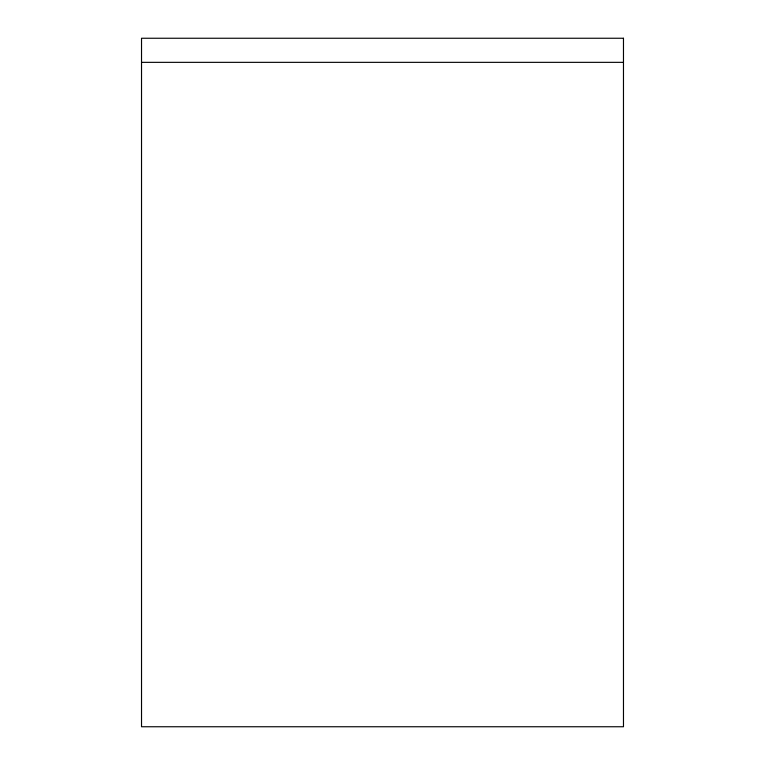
<?xml version="1.0" encoding="UTF-8"?>
<svg xmlns="http://www.w3.org/2000/svg" width="765" height="765" viewBox="0 0 765 765"><rect width="100%" height="100%" fill="white"/><g stroke="black" fill="none" stroke-linecap="round" stroke-linejoin="round"><path stroke-width="1.15" d="M141.525 62.348L623.475 62.348M623.475 38.25L141.525 38.25L141.525 726.75L623.475 726.75L623.475 38.25"/></g></svg>
